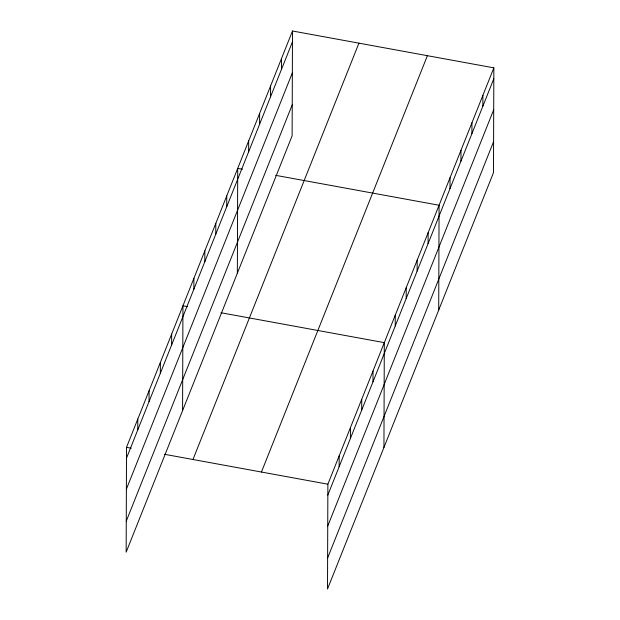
<?xml version="1.0" encoding="UTF-8"?>
<svg xmlns="http://www.w3.org/2000/svg" width="620" height="620" viewBox="0 0 620 620"><rect width="100%" height="100%" fill="white"/><g stroke="black" fill="none" stroke-linecap="round" stroke-linejoin="round"><path stroke-width="0.93" d="M292.485 31L126.519 447.346L126.154 552.149L292.121 135.803L292.485 31L493.846 67.851L493.481 172.655L327.515 589L327.879 484.197L493.846 67.851M137.764 429.893L137.803 419.035M149.048 401.582L149.087 390.724M160.34 373.271L160.379 362.406M171.624 344.96L171.662 334.095M182.582 410.587L182.947 305.784L187.697 306.652M193.866 289.168L193.905 278.31M204.817 261.687L204.856 250.829M215.768 234.213L215.806 223.347M226.726 206.731L226.765 195.874M237.351 273.195L237.716 168.392L242.467 169.26M248.636 151.776L248.674 140.918M259.586 124.294L259.625 113.437M270.545 96.821L270.584 85.955M281.496 69.339L281.534 58.481M339.125 466.744L339.163 455.886M350.409 438.433L350.447 427.575M361.7 410.122L361.739 399.264M372.984 381.812L373.023 370.954M383.943 447.446L384.307 342.643L220.922 312.736M395.227 326.019L395.265 315.162M406.178 298.546L406.216 287.68M417.136 271.064L417.167 260.206M428.087 243.583L428.125 232.725M438.712 310.047L439.076 205.243L275.691 175.344M449.996 188.627L450.035 177.769M460.947 161.154L460.986 150.288M471.905 133.672L471.944 122.814M482.856 106.191L482.895 95.333M126.48 458.203L292.446 41.858M126.372 489.203L292.346 72.865M126.263 521.149L292.229 104.803M192.967 459.505L358.933 43.16M261.431 472.037L427.397 55.691M327.841 495.055L493.814 78.717M327.732 526.062L493.706 109.717M327.624 558L493.59 141.655M126.519 447.346L131.262 448.214M164.486 454.289L327.879 484.197"/></g></svg>
